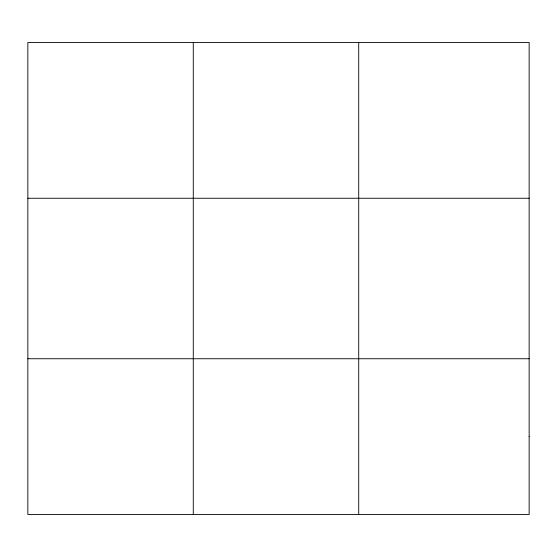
<?xml version="1.0" encoding="UTF-8"?>
<svg xmlns="http://www.w3.org/2000/svg" width="557" height="557" viewBox="0 0 557 557"><rect width="100%" height="100%" fill="white"/><g stroke="black" fill="none" stroke-linecap="round" stroke-linejoin="round"><path stroke-width="0.84" d="M193.279 42.485L193.279 514.515M358.708 42.485L358.708 514.515M27.85 198.257L529.15 198.257M27.85 358.743L529.15 358.743M529.15 436.632L529.15 514.515L27.85 514.515L27.85 42.485L529.15 42.485L529.15 436.632"/></g></svg>
